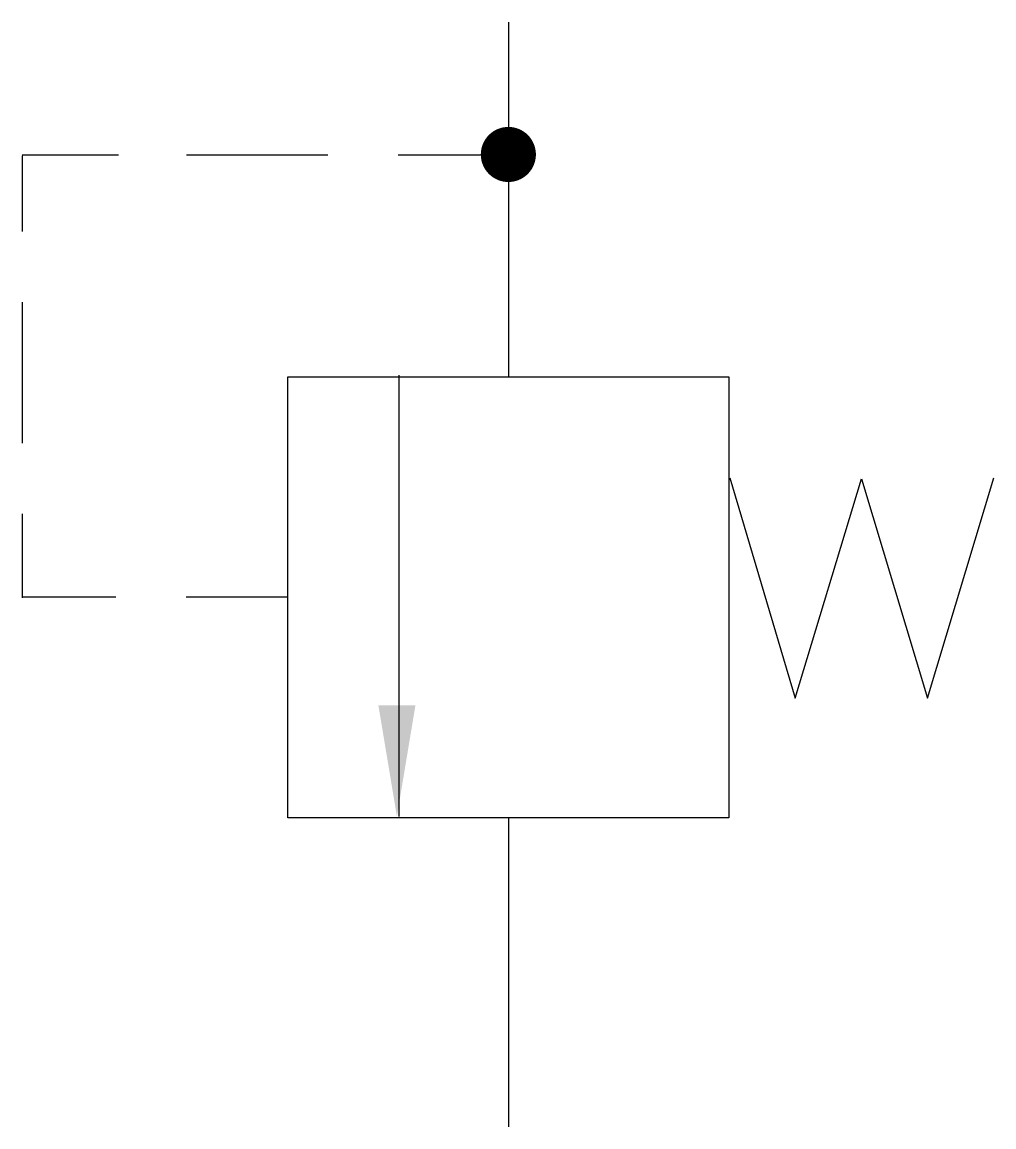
# Model space of a CAD drawing. Extents: x 275.6 to 297.7, y 272.7 to 297.7.
import ezdxf

# ---------------------------------------------------------------- set-up
doc = ezdxf.new("R2010")
doc.units = 0
doc.header["$LTSCALE"] = 5
doc.header["$MEASUREMENT"] = 0
doc.layers.add('11', color=1, linetype='CONTINUOUS')
doc.layers.add('12', color=2, linetype='CONTINUOUS')

msp = doc.modelspace()

# ---------------------------------------------------------------- linework, layer by layer
at = {"layer": '11'}
for p, q in [((286.641, 297.729), (286.641, 289.681)), ((284.152, 289.723), (284.152, 279.707)), ((281.638, 289.681), (291.638, 289.681)), ((281.638, 279.681), (281.638, 289.681)), ((291.638, 289.681), (291.638, 279.681)), ((291.661, 287.388), (293.144, 282.391)), ((293.144, 282.391), (294.646, 287.372)), ((294.646, 287.372), (296.148, 282.391)), ((296.148, 282.391), (297.651, 287.388)), ((291.638, 279.681), (281.638, 279.681)), ((286.641, 279.681), (286.641, 272.668))]:
    msp.add_line(p, q, dxfattribs=at)
at = {"layer": '12'}
for p, q in [((277.801, 294.709), (275.612, 294.709)), ((275.612, 294.698), (275.612, 292.978)), ((282.542, 294.709), (279.342, 294.709)), ((286.641, 294.709), (284.142, 294.709)), ((275.612, 291.378), (275.612, 288.178)), ((275.612, 286.578), (275.612, 284.671)), ((277.736, 284.684), (275.612, 284.684)), ((281.638, 284.684), (279.336, 284.684))]:
    msp.add_line(p, q, dxfattribs=at)
at = {"layer": '12', "const_width": 0.625}
msp.add_lwpolyline([(286.327, 294.726, 1), (286.952, 294.726, 1)], format="xyb", close=True, dxfattribs=at)
at = {"layer": '12'}
msp.add_solid([(283.692, 282.227), (284.532, 282.227), (284.112, 279.707)], dxfattribs=at)

doc.saveas('drawing.dxf')
